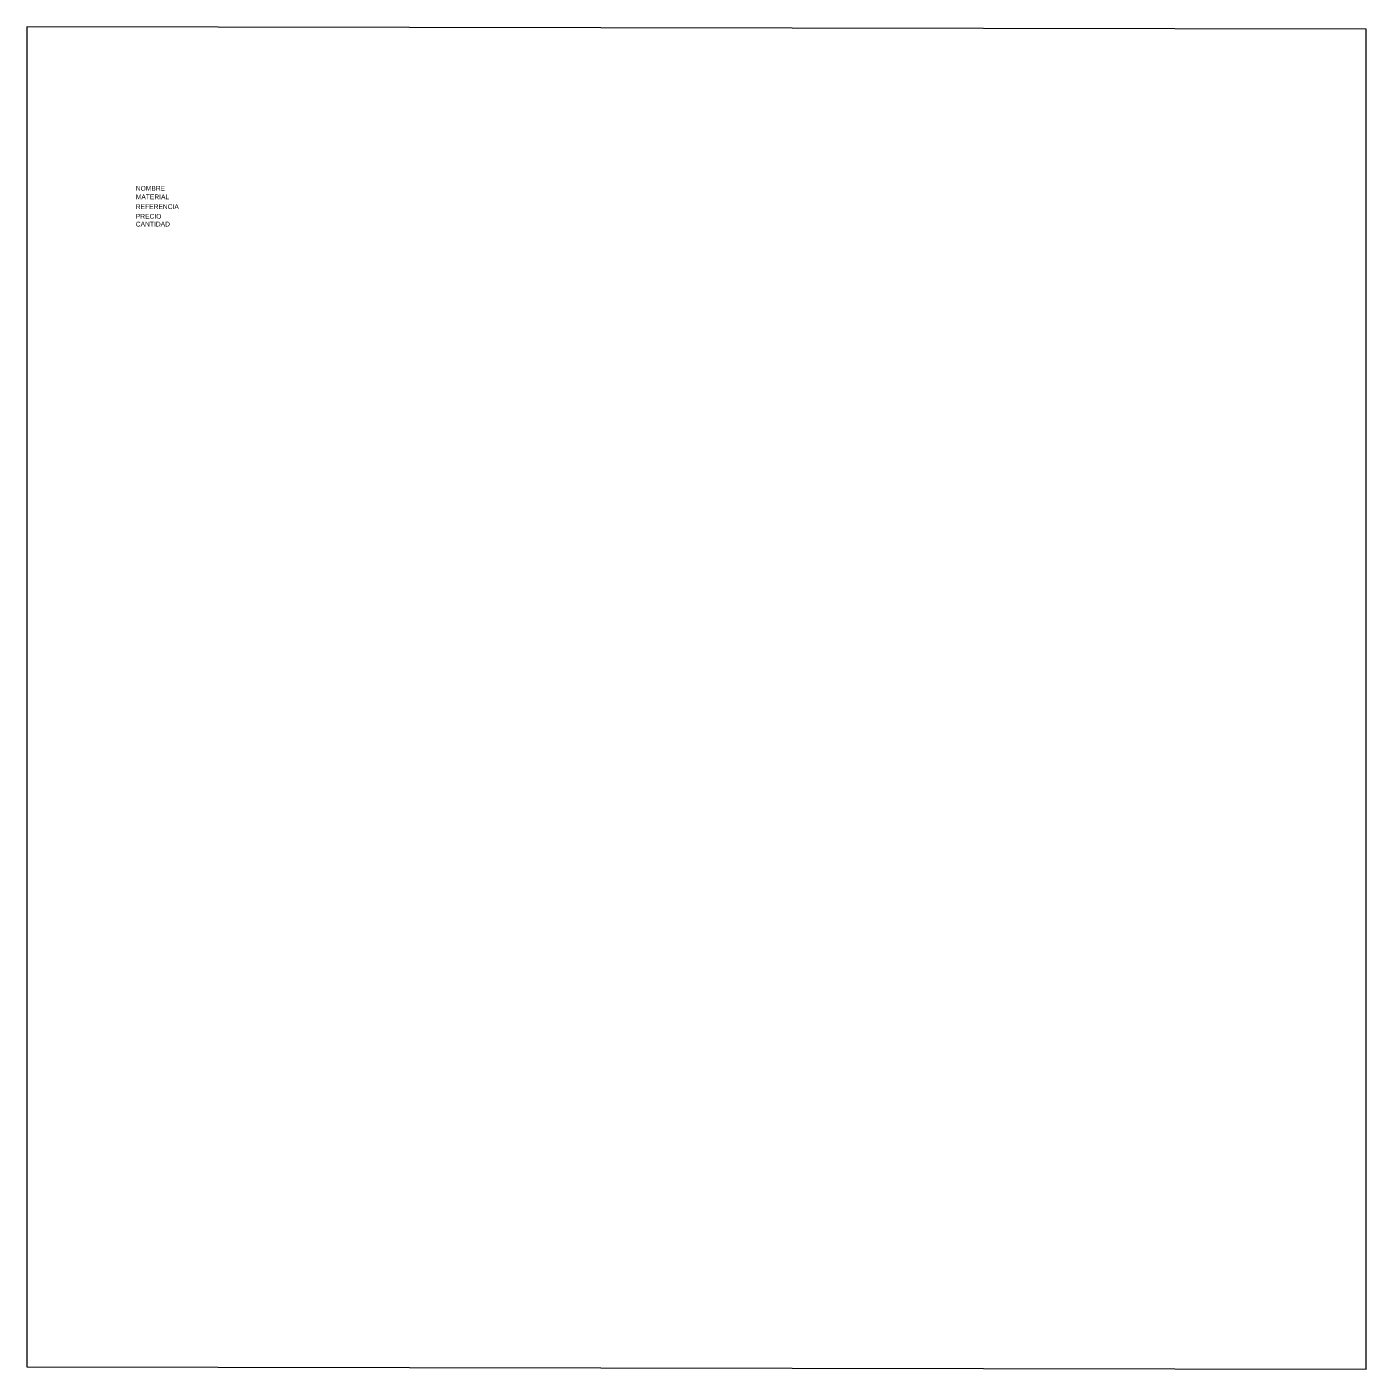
# Model space of a CAD drawing. Header units: centimetres. Extents: x 0 to 700, y -1 to 700.
import ezdxf

# ---------------------------------------------------------------- set-up
doc = ezdxf.new("R2010")
doc.units = ezdxf.units.CM
doc.styles.get("Standard").update_dxf_attribs({"font": 'arial.ttf'})

msp = doc.modelspace()

# ---------------------------------------------------------------- linework, layer by layer
msp.add_lwpolyline([(0, 0), (700, -1.29), (700, 698.71), (0, 700)], close=True)

# ---------------------------------------------------------------- texts
at = {"flags": 1}
for tag, p, s in [('NOMBRE', (56.94, 614.4), 'MUROS'), ('MATERIAL', (56.94, 609.92), 'N/A'), ('REFERENCIA', (56.94, 604.79), 'N/A'), ('CANTIDAD', (56.94, 595.69), '1'), ('PRECIO', (56.94, 599.77), 'N/A')]:
    msp.add_attdef(tag, p, s, height=2.5, dxfattribs=at)

doc.saveas('drawing.dxf')
